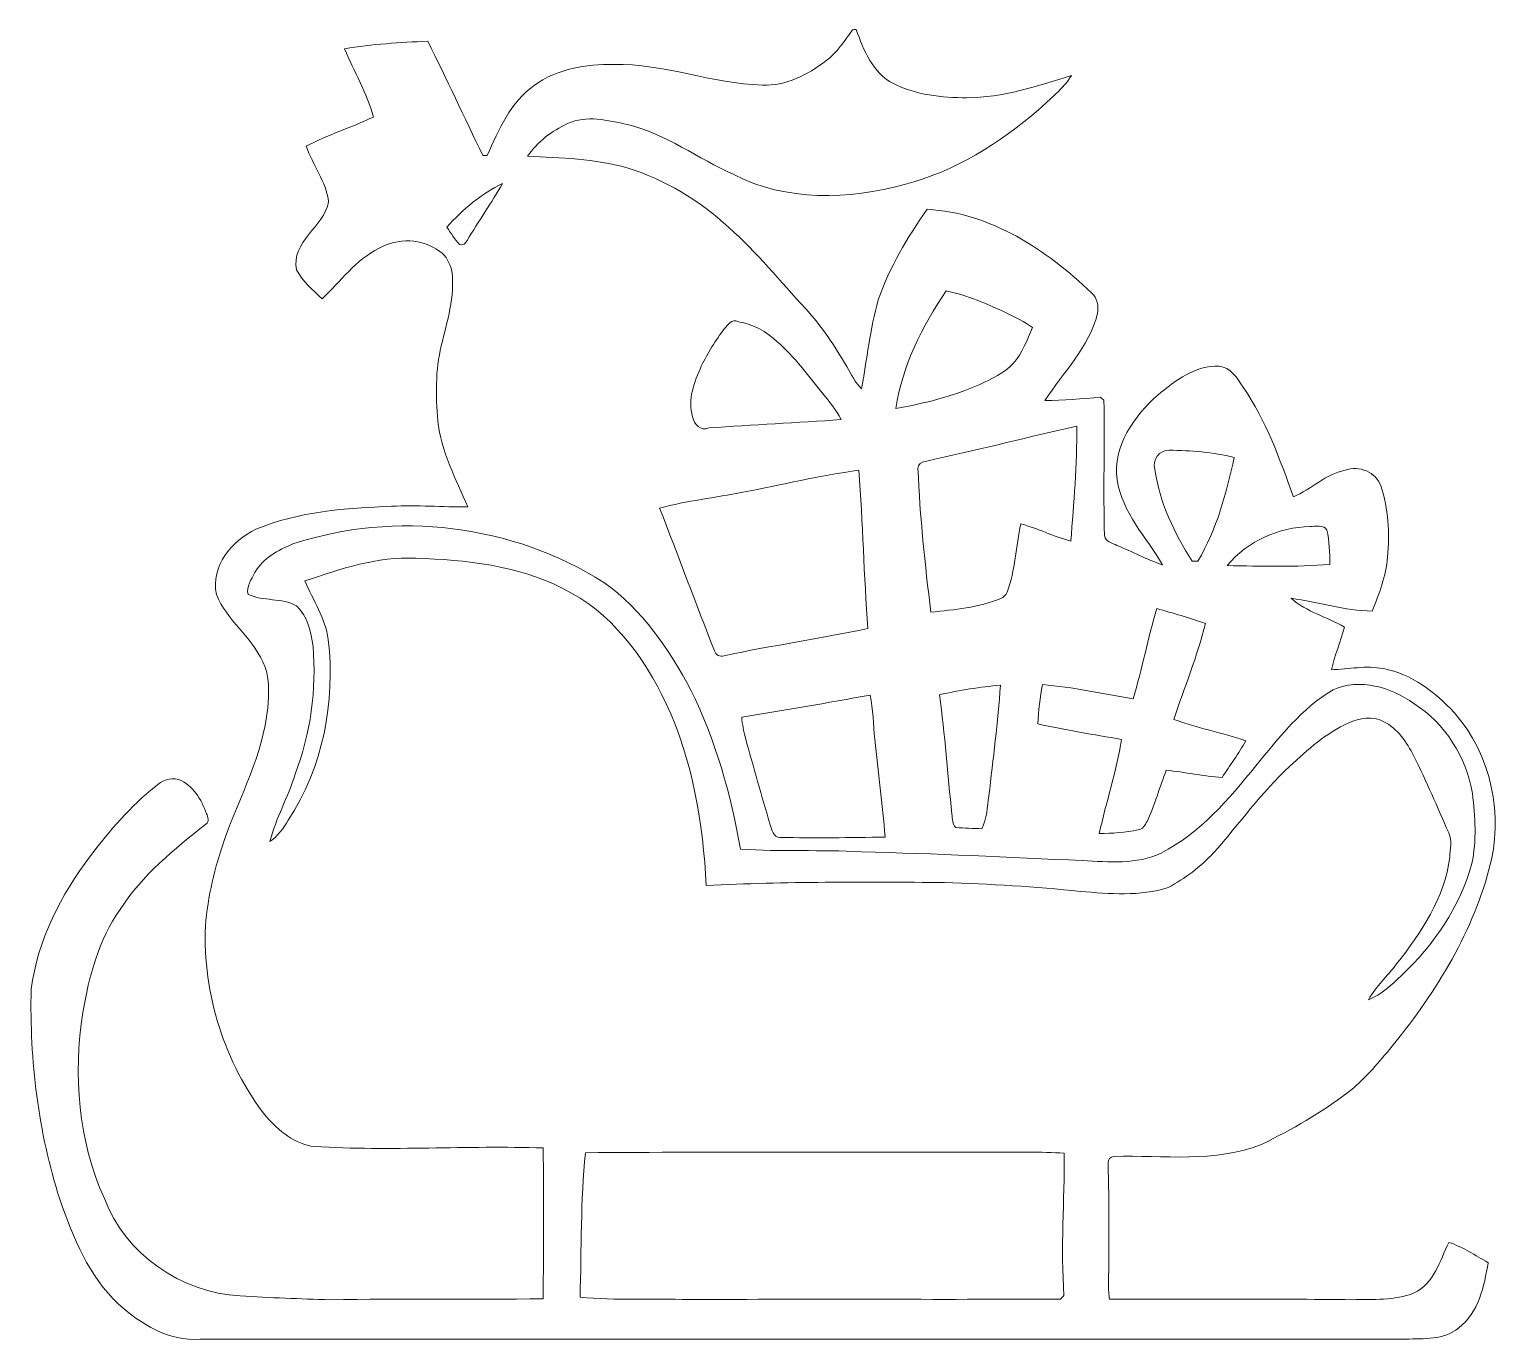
# Model space of a CAD drawing. Header units: centimetres. Extents: x -16.2 to 16.4, y -14.5 to 14.5.
import ezdxf

# ---------------------------------------------------------------- set-up
doc = ezdxf.new("R2010")
doc.units = ezdxf.units.CM
doc.header["$MEASUREMENT"] = 0
doc.layers.add('Layer 1', color=7, linetype='Continuous')

msp = doc.modelspace()

# ---------------------------------------------------------------- linework, layer by layer
at = {"layer": 'Layer 1', "color": 251, "lineweight": 9}
for points, knots in [([(1.97174, 14.45887), (1.99185, 14.46063), (2.03277, 14.46416), (2.05323, 14.46592), (2.05323, 14.46592), (2.22115, 14.01331), (2.41624, 13.49966), (2.87697, 13.27248), (2.87697, 13.27248), (3.37297, 13.01671), (3.948, 12.96415), (4.49798, 12.95815), (4.49798, 12.95815), (5.29597, 12.95674), (6.05761, 13.21921), (6.81115, 13.45133), (6.81115, 13.45133), (6.62805, 13.15253), (6.33878, 12.94051), (6.09113, 12.69886), (6.09113, 12.69886), (5.22858, 11.95697), (4.2341, 11.33149), (3.12497, 11.0401), (3.12497, 11.0401), (1.89024, 10.71166), (0.50947, 10.66016), (-0.65082, 11.26235), (-0.65082, 11.26235), (-1.43963, 11.61759), (-2.14483, 12.15735), (-2.99573, 12.36936), (-2.99573, 12.36936), (-3.42824, 12.4565), (-3.8999, 12.58597), (-4.32147, 12.3863), (-4.32147, 12.3863), (-4.66824, 12.22614), (-4.98752, 11.98237), (-5.20552, 11.66593), (-5.20552, 11.66593), (-4.46788, 11.63911), (-3.72069, 11.60666), (-3.00455, 11.41193), (-3.00455, 11.41193), (-2.16988, 11.15087), (-1.39659, 10.69191), (-0.75983, 10.09254), (-0.75983, 10.09254), (-0.13859, 9.54855), (0.37788, 8.90156), (0.93987, 8.30007), (0.93987, 8.30007), (1.29405, 7.91272), (1.58227, 7.47175), (1.8458, 7.01949), (1.8458, 7.01949), (1.94846, 6.85121), (2.03418, 6.66848), (2.17565, 6.52772), (2.17565, 6.52772), (2.29206, 7.18353), (2.36615, 7.84852), (2.54077, 8.49269), (2.54077, 8.49269), (2.79019, 9.21271), (3.18459, 9.87311), (3.62133, 10.49435), (3.62133, 10.49435), (5.02891, 10.41709), (6.26293, 9.59829), (7.25282, 8.65003), (7.25282, 8.65003), (7.38547, 8.53961), (7.41016, 8.35405), (7.38582, 8.19177), (7.38582, 8.19177), (7.19814, 7.44423), (6.63088, 6.89602), (6.2213, 6.26984), (6.2213, 6.26984), (6.63229, 6.27266), (7.04222, 6.30829), (7.45144, 6.34674), (7.45144, 6.34674), (7.47648, 6.32311), (7.50224, 6.29947), (7.52799, 6.27583), (7.52799, 6.27583), (7.54739, 5.2803), (7.50929, 4.28405), (7.5414, 3.28886), (7.5414, 3.28886), (7.55127, 3.15093), (7.71532, 3.12412), (7.81303, 3.07085), (7.81303, 3.07085), (8.15347, 2.93679), (8.47555, 2.75758), (8.82303, 2.64116), (8.82303, 2.64116), (8.46885, 3.25429), (7.92416, 3.7944), (7.8215, 4.52429), (7.8215, 4.52429), (7.71496, 5.26901), (8.19792, 5.928), (8.7225, 6.3986), (8.7225, 6.3986), (9.10773, 6.71398), (9.54588, 7.04912), (10.07258, 7.02866), (10.07258, 7.02866), (10.33187, 7.00891), (10.47016, 6.7602), (10.60386, 6.56829), (10.60386, 6.56829), (11.10692, 5.82886), (11.41278, 4.98043), (11.71335, 4.14435), (11.71335, 4.14435), (12.10916, 4.31086), (12.42702, 4.64812), (12.85846, 4.73137), (12.85846, 4.73137), (13.15444, 4.84391), (13.54285, 4.69221), (13.64375, 4.38495), (13.64375, 4.38495), (13.81661, 3.88083), (13.83672, 3.33861), (13.79332, 2.8112), (13.79332, 2.8112), (13.76263, 2.39457), (13.60247, 2.00475), (13.45501, 1.61917), (13.45501, 1.61917), (12.84682, 1.63328), (12.26156, 1.81672), (11.66431, 1.90351), (11.66431, 1.90351), (12.00015, 1.60188), (12.45453, 1.49393), (12.83835, 1.26815), (12.83835, 1.26815), (12.75863, 0.94818), (12.62351, 0.64515), (12.5526, 0.32306), (12.5526, 0.32306), (12.93431, 0.3407), (13.3199, 0.4236), (13.70054, 0.35023), (13.70054, 0.35023), (14.32143, 0.23593), (14.84637, -0.16906), (15.26758, -0.62097), (15.26758, -0.62097), (16.08073, -1.5516), (16.37601, -2.90097), (16.0317, -4.08737), (16.0317, -4.08737), (15.63765, -5.56939), (14.80086, -6.88913), (13.8346, -8.06282), (13.8346, -8.06282), (13.55202, -8.40078), (13.26557, -8.7405), (12.91738, -9.01391), (12.91738, -9.01391), (12.32647, -9.457), (11.68442, -9.82953), (11.02084, -10.15197), (11.02084, -10.15197), (9.98085, -10.58095), (8.8375, -10.38762), (7.74636, -10.42431), (7.74636, -10.42431), (7.67475, -10.42749), (7.61371, -10.49381), (7.61901, -10.56578), (7.61901, -10.56578), (7.64441, -11.46395), (7.64299, -12.36283), (7.62924, -13.26135), (7.62924, -13.26135), (7.62571, -13.36789), (7.63594, -13.47443), (7.65251, -13.57991), (7.65251, -13.57991), (9.4404, -13.58132), (11.22863, -13.56439), (13.01615, -13.58979), (13.01615, -13.58979), (13.47053, -13.57215), (13.94643, -13.61589), (14.37752, -13.44021), (14.37752, -13.44021), (14.81638, -13.23525), (14.94832, -12.72548), (15.14552, -12.32332), (15.14552, -12.32332), (15.45808, -12.42315), (15.73219, -12.61048), (16.01512, -12.77099), (16.01512, -12.77099), (15.92586, -13.29099), (15.80663, -13.87448), (15.3646, -14.21279), (15.3646, -14.21279), (15.04004, -14.48479), (14.59166, -14.4421), (14.19972, -14.46044), (14.19972, -14.46044), (5.32101, -14.45903), (-3.55736, -14.45762), (-12.43607, -14.4615), (-12.43607, -14.4615), (-13.12434, -14.5116), (-13.74628, -14.12813), (-14.23876, -13.68751), (-14.23876, -13.68751), (-14.89704, -13.07438), (-15.23959, -12.21784), (-15.53169, -11.38704), (-15.53169, -11.38704), (-16.01323, -9.88915), (-16.2055, -8.30271), (-16.16881, -6.7332), (-16.16881, -6.7332), (-16.02699, -5.64841), (-15.50911, -4.64687), (-14.85824, -3.78186), (-14.85824, -3.78186), (-14.43067, -3.22835), (-13.97524, -2.68649), (-13.4242, -2.25186), (-13.4242, -2.25186), (-13.29049, -2.12663), (-13.09894, -2.0469), (-12.91479, -2.09558), (-12.91479, -2.09558), (-12.59305, -2.22329), (-12.40784, -2.54326), (-12.29425, -2.8537), (-12.29425, -2.8537), (-12.26673, -2.92461), (-12.22722, -3.0308), (-12.30871, -3.08371), (-12.30871, -3.08371), (-13.00792, -3.63405), (-13.71559, -4.21084), (-14.20137, -4.96825), (-14.20137, -4.96825), (-14.68079, -5.63535), (-14.88611, -6.44604), (-15.02898, -7.24226), (-15.02898, -7.24226), (-15.241, -8.62091), (-15.13623, -10.07612), (-14.55168, -11.35529), (-14.55168, -11.35529), (-14.09201, -12.57943), (-12.84952, -13.44056), (-11.55201, -13.50089), (-11.55201, -13.50089), (-10.89125, -13.54851), (-10.22838, -13.56827), (-9.56622, -13.59085), (-9.56622, -13.59085), (-7.99812, -13.55698), (-6.43003, -13.59614), (-4.86193, -13.56792), (-4.86193, -13.56792), (-4.84253, -12.45808), (-4.8457, -11.34753), (-4.85875, -10.23734), (-4.85875, -10.23734), (-6.54291, -10.18054), (-8.22849, -10.30966), (-9.91124, -10.20594), (-9.91124, -10.20594), (-10.34409, -10.15797), (-10.69617, -9.85564), (-10.97804, -9.54519), (-10.97804, -9.54519), (-11.9002, -8.35527), (-12.3835, -6.83762), (-12.32071, -5.33338), (-12.32071, -5.33338), (-12.26744, -4.68074), (-12.10728, -4.04151), (-11.89949, -3.42203), (-11.89949, -3.42203), (-11.55659, -2.46565), (-11.0493, -1.55301), (-10.94417, -0.52678), (-10.94417, -0.52678), (-10.92053, -0.18423), (-10.88914, 0.18654), (-11.05494, 0.50157), (-11.05494, 0.50157), (-11.30577, 1.05719), (-11.84622, 1.42055), (-12.07553, 1.98711), (-12.07553, 1.98711), (-12.20817, 2.61083), (-11.73404, 3.17562), (-11.20311, 3.42786), (-11.20311, 3.42786), (-10.25837, 3.82226), (-9.21873, 3.89952), (-8.20661, 3.9348), (-8.20661, 3.9348), (-7.64429, 3.96655), (-7.08231, 3.91716), (-6.51998, 3.92316), (-6.51998, 3.92316), (-6.79127, 4.53699), (-7.11053, 5.14659), (-7.18532, 5.82463), (-7.18532, 5.82463), (-7.23612, 6.37532), (-7.24106, 6.94047), (-7.10877, 7.48092), (-7.10877, 7.48092), (-6.98283, 8.02067), (-6.8015, 8.56783), (-6.87453, 9.13016), (-6.87453, 9.13016), (-6.92603, 9.29244), (-6.986, 9.47447), (-7.14369, 9.56443), (-7.14369, 9.56443), (-7.52399, 9.85512), (-8.07326, 9.86782), (-8.48354, 9.63287), (-8.48354, 9.63287), (-9.00212, 9.38345), (-9.33586, 8.89944), (-9.74367, 8.51491), (-9.74367, 8.51491), (-9.9451, 8.71494), (-10.17053, 8.90156), (-10.30599, 9.15591), (-10.30599, 9.15591), (-10.43899, 9.78209), (-9.70592, 10.09642), (-9.59761, 10.65804), (-9.59761, 10.65804), (-9.65335, 11.1043), (-9.94546, 11.47401), (-10.09433, 11.89029), (-10.09433, 11.89029), (-9.61279, 12.13583), (-9.09773, 12.30622), (-8.60666, 12.53129), (-8.60666, 12.53129), (-8.75024, 13.06187), (-9.04129, 13.53459), (-9.24518, 14.04153), (-9.24518, 14.04153), (-8.63806, 14.14384), (-8.02246, 14.17876), (-7.40828, 14.20839), (-7.40828, 14.20839), (-6.98741, 13.37337), (-6.60324, 12.52035), (-6.18908, 11.6818), (-6.18908, 11.6818), (-6.16509, 11.68286), (-6.11746, 11.68498), (-6.09348, 11.68639), (-6.09348, 11.68639), (-5.84653, 12.25295), (-5.57383, 12.85584), (-5.06018, 13.23155), (-5.06018, 13.23155), (-4.55572, 13.59844), (-3.90978, 13.70392), (-3.29877, 13.6944), (-3.29877, 13.6944), (-2.1847, 13.71662), (-1.12601, 13.26824), (-0.01758, 13.2372), (-0.01758, 13.2372), (0.50065, 13.21321), (0.98467, 13.46509), (1.38437, 13.77236), (1.38437, 13.77236), (1.63025, 13.95228), (1.79747, 14.21404), (1.97174, 14.45887), (1.97174, 14.45887), (1.97174, 14.45887), (1.97174, 14.45887), (1.97174, 14.45887)], [0, 0, 0, 0, 0.01, 0.01, 0.01, 0.01, 0.02, 0.02, 0.02, 0.02, 0.03, 0.03, 0.03, 0.03, 0.04, 0.04, 0.04, 0.04, 0.05, 0.05, 0.05, 0.05, 0.06, 0.06, 0.06, 0.06, 0.07, 0.07, 0.07, 0.07, 0.08, 0.08, 0.08, 0.08, 0.09, 0.09, 0.09, 0.09, 0.1, 0.1, 0.1, 0.1, 0.11, 0.11, 0.11, 0.11, 0.12, 0.12, 0.12, 0.12, 0.13, 0.13, 0.13, 0.13, 0.14, 0.14, 0.14, 0.14, 0.15, 0.15, 0.15, 0.15, 0.16, 0.16, 0.16, 0.16, 0.17, 0.17, 0.17, 0.17, 0.18, 0.18, 0.18, 0.18, 0.19, 0.19, 0.19, 0.19, 0.2, 0.2, 0.2, 0.2, 0.21, 0.21, 0.21, 0.21, 0.22, 0.22, 0.22, 0.22, 0.23, 0.23, 0.23, 0.23, 0.24, 0.24, 0.24, 0.24, 0.25, 0.25, 0.25, 0.25, 0.26, 0.26, 0.26, 0.26, 0.27, 0.27, 0.27, 0.27, 0.28, 0.28, 0.28, 0.28, 0.29, 0.29, 0.29, 0.29, 0.3, 0.3, 0.3, 0.3, 0.31, 0.31, 0.31, 0.31, 0.32, 0.32, 0.32, 0.32, 0.33, 0.33, 0.33, 0.33, 0.34, 0.34, 0.34, 0.34, 0.35, 0.35, 0.35, 0.35, 0.36, 0.36, 0.36, 0.36, 0.37, 0.37, 0.37, 0.37, 0.38, 0.38, 0.38, 0.38, 0.39, 0.39, 0.39, 0.39, 0.4, 0.4, 0.4, 0.4, 0.41, 0.41, 0.41, 0.41, 0.42, 0.42, 0.42, 0.42, 0.43, 0.43, 0.43, 0.43, 0.44, 0.44, 0.44, 0.44, 0.45, 0.45, 0.45, 0.45, 0.46, 0.46, 0.46, 0.46, 0.47, 0.47, 0.47, 0.47, 0.48, 0.48, 0.48, 0.48, 0.49, 0.49, 0.49, 0.49, 0.5, 0.5, 0.5, 0.5, 0.51, 0.51, 0.51, 0.51, 0.52, 0.52, 0.52, 0.52, 0.53, 0.53, 0.53, 0.53, 0.54, 0.54, 0.54, 0.54, 0.55, 0.55, 0.55, 0.55, 0.56, 0.56, 0.56, 0.56, 0.57, 0.57, 0.57, 0.57, 0.58, 0.58, 0.58, 0.58, 0.59, 0.59, 0.59, 0.59, 0.6, 0.6, 0.6, 0.6, 0.61, 0.61, 0.61, 0.61, 0.62, 0.62, 0.62, 0.62, 0.63, 0.63, 0.63, 0.63, 0.64, 0.64, 0.64, 0.64, 0.65, 0.65, 0.65, 0.65, 0.66, 0.66, 0.66, 0.66, 0.67, 0.67, 0.67, 0.67, 0.68, 0.68, 0.68, 0.68, 0.69, 0.69, 0.69, 0.69, 0.7, 0.7, 0.7, 0.7, 0.71, 0.71, 0.71, 0.71, 0.72, 0.72, 0.72, 0.72, 0.73, 0.73, 0.73, 0.73, 0.74, 0.74, 0.74, 0.74, 0.75, 0.75, 0.75, 0.75, 0.76, 0.76, 0.76, 0.76, 0.77, 0.77, 0.77, 0.77, 0.78, 0.78, 0.78, 0.78, 0.79, 0.79, 0.79, 0.79, 0.8, 0.8, 0.8, 0.8, 0.81, 0.81, 0.81, 0.81, 0.82, 0.82, 0.82, 0.82, 0.83, 0.83, 0.83, 0.83, 0.84, 0.84, 0.84, 0.84, 0.85, 0.85, 0.85, 0.85, 0.86, 0.86, 0.86, 0.86, 0.87, 0.87, 0.87, 0.87, 0.88, 0.88, 0.88, 0.88, 0.89, 0.89, 0.89, 0.89, 0.9, 0.9, 0.9, 0.9, 0.91, 0.91, 0.91, 0.91, 0.92, 0.92, 0.92, 0.92, 0.93, 0.93, 0.93, 0.93, 0.94, 0.94, 0.94, 0.94, 0.95, 0.95, 0.95, 0.95, 0.96, 0.96, 0.96, 0.96, 0.97, 0.97, 0.97, 0.97, 0.98, 0.98, 0.98, 0.98, 1, 1, 1, 1]), ([(-6.98494, 10.09889), (-6.89463, 9.96906), (-6.8142, 9.83042), (-6.70625, 9.71401), (-6.70625, 9.71401), (-6.63287, 9.69213), (-6.56267, 9.7327), (-6.5408, 9.80855), (-6.5408, 9.80855), (-6.28292, 10.22941), (-6.00422, 10.63793), (-5.75516, 11.06444), (-5.75516, 11.06444), (-6.22788, 10.8369), (-6.64028, 10.49153), (-6.98494, 10.09889), (-6.98494, 10.09889), (-6.98494, 10.09889), (-6.98494, 10.09889), (-6.98494, 10.09889)], [0, 0, 0, 0, 0.16666667, 0.16666667, 0.16666667, 0.16666667, 0.33333333, 0.33333333, 0.33333333, 0.33333333, 0.5, 0.5, 0.5, 0.5, 0.66666667, 0.66666667, 0.66666667, 0.66666667, 1, 1, 1, 1]), ([(4.0443, 8.69483), (3.51162, 7.91413), (3.07382, 7.03748), (2.93306, 6.09486), (2.93306, 6.09486), (3.56771, 6.20881), (4.19811, 6.36826), (4.79008, 6.62755), (4.79008, 6.62755), (5.05361, 6.74891), (5.32137, 6.87767), (5.52562, 7.09005), (5.52562, 7.09005), (5.72953, 7.31723), (5.83007, 7.60792), (5.9486, 7.88309), (5.9486, 7.88309), (5.7761, 8.01291), (5.57925, 8.10393), (5.38663, 8.19918), (5.38663, 8.19918), (4.9573, 8.40873), (4.51244, 8.59182), (4.0443, 8.69483), (4.0443, 8.69483), (4.0443, 8.69483), (4.0443, 8.69483), (4.0443, 8.69483)], [0, 0, 0, 0, 0.125, 0.125, 0.125, 0.125, 0.25, 0.25, 0.25, 0.25, 0.375, 0.375, 0.375, 0.375, 0.5, 0.5, 0.5, 0.5, 0.625, 0.625, 0.625, 0.625, 0.75, 0.75, 0.75, 0.75, 1, 1, 1, 1]), ([(-0.85261, 7.86086), (-1.04769, 7.60051), (-1.22655, 7.32464), (-1.3659, 7.03043), (-1.3659, 7.03043), (-1.51689, 6.67976), (-1.67917, 6.29453), (-1.55711, 5.90895), (-1.55711, 5.90895), (-1.53135, 5.7442), (-1.38319, 5.59286), (-1.19904, 5.66553), (-1.19904, 5.66553), (-0.22502, 5.73644), (0.75078, 5.78265), (1.7248, 5.85109), (1.7248, 5.85109), (1.61719, 6.0684), (1.45316, 6.25079), (1.30534, 6.44058), (1.30534, 6.44058), (0.9882, 6.82723), (0.6975, 7.2428), (0.31191, 7.567), (0.31191, 7.567), (0.0759, 7.79243), (-0.22078, 7.96317), (-0.5464, 8.01185), (-0.5464, 8.01185), (-0.69739, 8.07959), (-0.77218, 7.94483), (-0.85261, 7.86086), (-0.85261, 7.86086), (-0.85261, 7.86086), (-0.85261, 7.86086), (-0.85261, 7.86086)], [0, 0, 0, 0, 0.1, 0.1, 0.1, 0.1, 0.2, 0.2, 0.2, 0.2, 0.3, 0.3, 0.3, 0.3, 0.4, 0.4, 0.4, 0.4, 0.5, 0.5, 0.5, 0.5, 0.6, 0.6, 0.6, 0.6, 0.7, 0.7, 0.7, 0.7, 0.8, 0.8, 0.8, 0.8, 1, 1, 1, 1]), ([(3.82311, 4.98678), (3.69612, 4.92505), (3.42765, 4.96491), (3.42025, 4.76877), (3.42025, 4.76877), (3.46082, 3.70796), (3.57688, 2.65104), (3.70423, 1.59765), (3.70423, 1.59765), (4.22493, 1.65198), (4.75974, 1.69643), (5.24834, 1.89998), (5.24834, 1.89998), (5.31219, 1.92397), (5.36546, 1.97406), (5.39192, 2.03756), (5.39192, 2.03756), (5.56584, 2.5251), (5.593, 3.0458), (5.69072, 3.55063), (5.69072, 3.55063), (6.06608, 3.44162), (6.42027, 3.27052), (6.79598, 3.16292), (6.79598, 3.16292), (6.86688, 4.00818), (6.92827, 4.85696), (6.93038, 5.70575), (6.93038, 5.70575), (5.89181, 5.48067), (4.86452, 5.20198), (3.82311, 4.98678), (3.82311, 4.98678), (3.82311, 4.98678), (3.82311, 4.98678), (3.82311, 4.98678)], [0, 0, 0, 0, 0.1, 0.1, 0.1, 0.1, 0.2, 0.2, 0.2, 0.2, 0.3, 0.3, 0.3, 0.3, 0.4, 0.4, 0.4, 0.4, 0.5, 0.5, 0.5, 0.5, 0.6, 0.6, 0.6, 0.6, 0.7, 0.7, 0.7, 0.7, 0.8, 0.8, 0.8, 0.8, 1, 1, 1, 1]), ([(8.65159, 4.75466), (8.75565, 4.02264), (9.08057, 3.33966), (9.47637, 2.7223), (9.47637, 2.7223), (9.51907, 2.72336), (9.56211, 2.72442), (9.60515, 2.72513), (9.60515, 2.72513), (10.02178, 3.4261), (10.23238, 4.22231), (10.40419, 5.01254), (10.40419, 5.01254), (9.93569, 5.13425), (9.44816, 5.16423), (8.96627, 5.17552), (8.96627, 5.17552), (8.75917, 5.18081), (8.58631, 4.95574), (8.65159, 4.75466), (8.65159, 4.75466), (8.65159, 4.75466), (8.65159, 4.75466), (8.65159, 4.75466)], [0, 0, 0, 0, 0.14285714, 0.14285714, 0.14285714, 0.14285714, 0.28571429, 0.28571429, 0.28571429, 0.28571429, 0.42857143, 0.42857143, 0.42857143, 0.42857143, 0.57142857, 0.57142857, 0.57142857, 0.57142857, 0.71428571, 0.71428571, 0.71428571, 0.71428571, 1, 1, 1, 1]), ([(-0.44656, 4.24948), (-1.05898, 4.12495), (-1.68269, 4.0558), (-2.28771, 3.8967), (-2.28771, 3.8967), (-1.8739, 2.84966), (-1.49325, 1.78956), (-1.0738, 0.74463), (-1.0738, 0.74463), (-1.04664, 0.65115), (-0.95527, 0.6007), (-0.86249, 0.63386), (-0.86249, 0.63386), (0.19126, 0.8607), (1.26019, 1.00886), (2.31323, 1.23746), (2.31323, 1.23746), (2.22786, 2.40057), (2.19858, 3.5665), (2.11744, 4.72996), (2.11744, 4.72996), (1.25384, 4.62378), (0.40998, 4.40011), (-0.44656, 4.24948), (-0.44656, 4.24948), (-0.44656, 4.24948), (-0.44656, 4.24948), (-0.44656, 4.24948)], [0, 0, 0, 0, 0.125, 0.125, 0.125, 0.125, 0.25, 0.25, 0.25, 0.25, 0.375, 0.375, 0.375, 0.375, 0.5, 0.5, 0.5, 0.5, 0.625, 0.625, 0.625, 0.625, 0.75, 0.75, 0.75, 0.75, 1, 1, 1, 1]), ([(-10.38537, 3.10436), (-10.71098, 2.96643), (-11.05141, 2.79251), (-11.22992, 2.47007), (-11.22992, 2.47007), (-11.30224, 2.32613), (-11.42853, 2.15962), (-11.37421, 1.98853), (-11.37421, 1.98853), (-11.04118, 1.83436), (-10.63655, 1.91691), (-10.31092, 1.73911), (-10.31092, 1.73911), (-10.05517, 1.51333), (-9.9892, 1.16056), (-9.94052, 0.84094), (-9.94052, 0.84094), (-9.86679, -0.11544), (-9.99132, -1.08699), (-10.3402, -1.98199), (-10.3402, -1.98199), (-10.4912, -2.48964), (-10.76496, -2.95424), (-10.89443, -3.46789), (-10.89443, -3.46789), (-10.71945, -3.35041), (-10.59739, -3.17508), (-10.49156, -2.99658), (-10.49156, -2.99658), (-9.72003, -1.83276), (-9.44663, -0.38249), (-9.60679, 0.9944), (-9.60679, 0.9944), (-9.67276, 1.46183), (-9.94158, 1.8587), (-10.12149, 2.28556), (-10.12149, 2.28556), (-9.33161, 2.5505), (-8.51812, 2.83484), (-7.67251, 2.78792), (-7.67251, 2.78792), (-6.5662, 2.75476), (-5.42814, 2.626), (-4.4266, 2.12188), (-4.4266, 2.12188), (-3.36862, 1.60682), (-2.62849, 0.6194), (-2.14131, -0.42624), (-2.14131, -0.42624), (-1.55076, -1.67966), (-1.33062, -3.0696), (-1.25619, -4.44297), (-1.25619, -4.44297), (0.49571, -4.34842), (2.25043, -4.36571), (4.00444, -4.37241), (4.00444, -4.37241), (5.00775, -4.40416), (6.01034, -4.46695), (7.0087, -4.57208), (7.0087, -4.57208), (7.65251, -4.61689), (8.3242, -4.69273), (8.94756, -4.48142), (8.94756, -4.48142), (9.32469, -4.29268), (9.65946, -4.02387), (9.94981, -3.71907), (9.94981, -3.71907), (10.51531, -3.08477), (11.00567, -2.38169), (11.63573, -1.80631), (11.63573, -1.80631), (12.02979, -1.43871), (12.43936, -1.07253), (12.93396, -0.84534), (12.93396, -0.84534), (13.17173, -0.74903), (13.46065, -0.68482), (13.69772, -0.81571), (13.69772, -0.81571), (14.01875, -0.96846), (14.21137, -1.28172), (14.37682, -1.58159), (14.37682, -1.58159), (14.64846, -2.14003), (14.89646, -2.71012), (15.14446, -3.27951), (15.14446, -3.27951), (15.2249, -3.44813), (15.17092, -3.63934), (15.16739, -3.81749), (15.16739, -3.81749), (15.05203, -4.71214), (14.53557, -5.48049), (13.99194, -6.17264), (13.99194, -6.17264), (13.78627, -6.43616), (13.54215, -6.67217), (13.37175, -6.9618), (13.37175, -6.9618), (13.65786, -6.85244), (13.88469, -6.63336), (14.10342, -6.42628), (14.10342, -6.42628), (14.82202, -5.756), (15.38894, -4.90299), (15.65705, -3.95331), (15.65705, -3.95331), (15.75688, -3.44637), (15.73713, -2.91826), (15.66656, -2.4085), (15.66656, -2.4085), (15.53428, -1.60699), (15.06438, -0.85874), (14.37435, -0.42201), (14.37435, -0.42201), (13.86917, -0.06252), (13.18267, 0.14844), (12.5907, -0.11685), (12.5907, -0.11685), (11.89291, -0.52749), (11.39302, -1.1833), (10.88361, -1.79502), (10.88361, -1.79502), (10.28565, -2.53303), (9.65171, -3.28409), (8.79164, -3.72436), (8.79164, -3.72436), (8.25083, -3.98047), (7.63241, -3.91874), (7.05386, -3.89087), (7.05386, -3.89087), (5.42614, -3.81537), (3.79842, -3.73565), (2.16965, -3.69649), (2.16965, -3.69649), (1.27959, -3.64463), (0.38741, -3.69825), (-0.50195, -3.63722), (-0.50195, -3.63722), (-0.70797, -2.42614), (-1.05404, -1.23163), (-1.59521, -0.12638), (-1.59521, -0.12638), (-2.07428, 0.77497), (-2.67188, 1.65868), (-3.51926, 2.25276), (-3.51926, 2.25276), (-5.53044, 3.5344), (-8.12124, 3.85049), (-10.38537, 3.10436), (-10.38537, 3.10436), (-10.38537, 3.10436), (-10.38537, 3.10436), (-10.38537, 3.10436)], [0, 0, 0, 0, 0.025, 0.025, 0.025, 0.025, 0.05, 0.05, 0.05, 0.05, 0.075, 0.075, 0.075, 0.075, 0.1, 0.1, 0.1, 0.1, 0.125, 0.125, 0.125, 0.125, 0.15, 0.15, 0.15, 0.15, 0.175, 0.175, 0.175, 0.175, 0.2, 0.2, 0.2, 0.2, 0.225, 0.225, 0.225, 0.225, 0.25, 0.25, 0.25, 0.25, 0.275, 0.275, 0.275, 0.275, 0.3, 0.3, 0.3, 0.3, 0.325, 0.325, 0.325, 0.325, 0.35, 0.35, 0.35, 0.35, 0.375, 0.375, 0.375, 0.375, 0.4, 0.4, 0.4, 0.4, 0.425, 0.425, 0.425, 0.425, 0.45, 0.45, 0.45, 0.45, 0.475, 0.475, 0.475, 0.475, 0.5, 0.5, 0.5, 0.5, 0.525, 0.525, 0.525, 0.525, 0.55, 0.55, 0.55, 0.55, 0.575, 0.575, 0.575, 0.575, 0.6, 0.6, 0.6, 0.6, 0.625, 0.625, 0.625, 0.625, 0.65, 0.65, 0.65, 0.65, 0.675, 0.675, 0.675, 0.675, 0.7, 0.7, 0.7, 0.7, 0.725, 0.725, 0.725, 0.725, 0.75, 0.75, 0.75, 0.75, 0.775, 0.775, 0.775, 0.775, 0.8, 0.8, 0.8, 0.8, 0.825, 0.825, 0.825, 0.825, 0.85, 0.85, 0.85, 0.85, 0.875, 0.875, 0.875, 0.875, 0.9, 0.9, 0.9, 0.9, 0.925, 0.925, 0.925, 0.925, 0.95, 0.95, 0.95, 0.95, 1, 1, 1, 1]), ([(10.25143, 2.62776), (11.00673, 2.60483), (11.76485, 2.5953), (12.51909, 2.64998), (12.51909, 2.64998), (12.51944, 2.90504), (12.50427, 3.16151), (12.45418, 3.41163), (12.45418, 3.41163), (12.38398, 3.53722), (12.19242, 3.48713), (12.08447, 3.49206), (12.08447, 3.49206), (11.3895, 3.46772), (10.69946, 3.16821), (10.25143, 2.62776), (10.25143, 2.62776), (10.25143, 2.62776), (10.25143, 2.62776), (10.25143, 2.62776)], [0, 0, 0, 0, 0.16666667, 0.16666667, 0.16666667, 0.16666667, 0.33333333, 0.33333333, 0.33333333, 0.33333333, 0.5, 0.5, 0.5, 0.5, 0.66666667, 0.66666667, 0.66666667, 0.66666667, 1, 1, 1, 1]), ([(8.69392, 1.67808), (8.49672, 1.01945), (8.37501, 0.3407), (8.1711, -0.31617), (8.1711, -0.31617), (7.50506, -0.20716), (6.84431, -0.05582), (6.1705, -0.0022), (6.1705, -0.0022), (6.12041, -0.28901), (6.08054, -0.57829), (6.06961, -0.86968), (6.06961, -0.86968), (6.68097, -1.00867), (7.30045, -1.10604), (7.91781, -1.21364), (7.91781, -1.21364), (7.80245, -1.91672), (7.57914, -2.59653), (7.42427, -3.2915), (7.42427, -3.2915), (7.71285, -3.29573), (8.00107, -3.25975), (8.28576, -3.21424), (8.28576, -3.21424), (8.3863, -3.2033), (8.43921, -3.1077), (8.48049, -3.02692), (8.48049, -3.02692), (8.65194, -2.66073), (8.75776, -2.26915), (8.90594, -1.89379), (8.90594, -1.89379), (9.31834, -1.93648), (9.72474, -2.02609), (10.13855, -2.05607), (10.13855, -2.05607), (10.30788, -1.78267), (10.50896, -1.52867), (10.65889, -1.24362), (10.65889, -1.24362), (10.13431, -1.06724), (9.59033, -0.95787), (9.06963, -0.77126), (9.06963, -0.77126), (9.30951, -0.06676), (9.58821, 0.62539), (9.77201, 1.34788), (9.77201, 1.34788), (9.41712, 1.47241), (9.05517, 1.57472), (8.69392, 1.67808), (8.69392, 1.67808), (8.69392, 1.67808), (8.69392, 1.67808), (8.69392, 1.67808)], [0, 0, 0, 0, 0.06666667, 0.06666667, 0.06666667, 0.06666667, 0.13333333, 0.13333333, 0.13333333, 0.13333333, 0.2, 0.2, 0.2, 0.2, 0.26666667, 0.26666667, 0.26666667, 0.26666667, 0.33333333, 0.33333333, 0.33333333, 0.33333333, 0.4, 0.4, 0.4, 0.4, 0.46666667, 0.46666667, 0.46666667, 0.46666667, 0.53333333, 0.53333333, 0.53333333, 0.53333333, 0.6, 0.6, 0.6, 0.6, 0.66666667, 0.66666667, 0.66666667, 0.66666667, 0.73333333, 0.73333333, 0.73333333, 0.73333333, 0.8, 0.8, 0.8, 0.8, 0.86666667, 0.86666667, 0.86666667, 0.86666667, 1, 1, 1, 1]), ([(-0.47408, -0.72257), (-0.45679, -0.87709), (-0.43492, -1.03196), (-0.39188, -1.18189), (-0.39188, -1.18189), (-0.21373, -1.82289), (-0.0324, -2.46353), (0.15669, -3.10135), (0.15669, -3.10135), (0.18456, -3.20401), (0.23113, -3.37828), (0.36977, -3.37793), (0.36977, -3.37793), (1.14412, -3.39557), (1.91952, -3.38428), (2.69423, -3.36982), (2.69423, -3.36982), (2.64378, -2.64733), (2.52984, -1.93119), (2.47022, -1.20976), (2.47022, -1.20976), (2.42647, -0.88485), (2.43423, -0.55324), (2.36156, -0.23292), (2.36156, -0.23292), (1.41823, -0.40754), (0.47348, -0.57264), (-0.47408, -0.72257), (-0.47408, -0.72257), (-0.47408, -0.72257), (-0.47408, -0.72257), (-0.47408, -0.72257)], [0, 0, 0, 0, 0.11111111, 0.11111111, 0.11111111, 0.11111111, 0.22222222, 0.22222222, 0.22222222, 0.22222222, 0.33333333, 0.33333333, 0.33333333, 0.33333333, 0.44444444, 0.44444444, 0.44444444, 0.44444444, 0.55555556, 0.55555556, 0.55555556, 0.55555556, 0.66666667, 0.66666667, 0.66666667, 0.66666667, 0.77777778, 0.77777778, 0.77777778, 0.77777778, 1, 1, 1, 1]), ([(3.89614, -0.22939), (4.0115, -1.10498), (4.08205, -1.98622), (4.16637, -2.86534), (4.16637, -2.86534), (4.18577, -2.96518), (4.17131, -3.09006), (4.25809, -3.15956), (4.25809, -3.15956), (4.44858, -3.17367), (4.63945, -3.18249), (4.83136, -3.18602), (4.83136, -3.18602), (4.94707, -2.96236), (4.94848, -2.70377), (4.98658, -2.46), (4.98658, -2.46), (5.07865, -1.64579), (5.18519, -0.83229), (5.24305, -0.0149), (5.24305, -0.0149), (4.79043, -0.05653), (4.33888, -0.12638), (3.89614, -0.22939), (3.89614, -0.22939), (3.89614, -0.22939), (3.89614, -0.22939), (3.89614, -0.22939)], [0, 0, 0, 0, 0.125, 0.125, 0.125, 0.125, 0.25, 0.25, 0.25, 0.25, 0.375, 0.375, 0.375, 0.375, 0.5, 0.5, 0.5, 0.5, 0.625, 0.625, 0.625, 0.625, 0.75, 0.75, 0.75, 0.75, 1, 1, 1, 1]), ([(-3.92495, -10.34317), (-4.03608, -11.40151), (-4.00926, -12.46866), (-4.04489, -13.53158), (-4.04489, -13.53158), (-3.24621, -13.61272), (-2.44151, -13.55804), (-1.64001, -13.58697), (-1.64001, -13.58697), (1.0965, -13.56651), (3.83334, -13.59155), (6.5702, -13.57321), (6.5702, -13.57321), (6.59525, -13.54745), (6.62029, -13.52205), (6.64569, -13.49736), (6.64569, -13.49736), (6.56702, -12.44996), (6.66086, -11.40257), (6.65063, -10.35446), (6.65063, -10.35446), (6.13381, -10.31813), (5.61523, -10.3333), (5.0977, -10.33083), (5.0977, -10.33083), (2.09027, -10.3407), (-0.91752, -10.31601), (-3.92495, -10.34317)], [0, 0, 0, 0, 0.125, 0.125, 0.125, 0.125, 0.25, 0.25, 0.25, 0.25, 0.375, 0.375, 0.375, 0.375, 0.5, 0.5, 0.5, 0.5, 0.625, 0.625, 0.625, 0.625, 0.75, 0.75, 0.75, 0.75, 1, 1, 1, 1])]:
    msp.add_open_spline(points, degree=3, knots=knots, dxfattribs=at)

doc.saveas('drawing.dxf')
